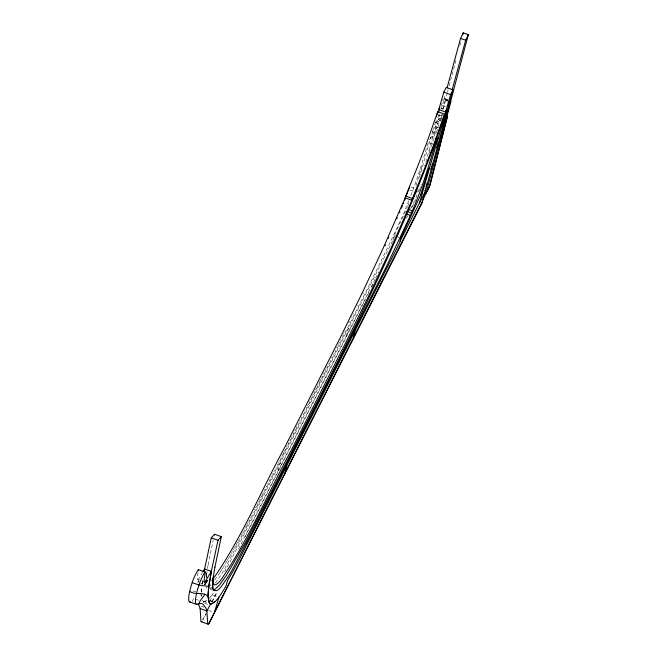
<?xml version="1.0" encoding="UTF-8"?>
<svg xmlns="http://www.w3.org/2000/svg" width="657" height="657" viewBox="0 0 657 657"><rect width="100%" height="100%" fill="white"/><g stroke="black" fill="none" stroke-linecap="round" stroke-linejoin="round"><path stroke-width="0.49" stroke-dasharray="3.29 2.46" d="M201.305 592.203L201.773 586.331M206.298 577.56L206.577 574.982M206.306 577.454L206.405 576.534M206.429 577.478A69.946 8.13 -70.6 0 1 206.487 576.23L206.47 575.918M206.512 575.589L206.783 573.323A69.847 8.122 -70.6 0 0 206.561 575.327A65.109 7.564 -70.6 0 0 206.487 576.23M206.618 574.67L206.692 574.029M202.044 584.098L202.192 583.022A152.859 17.764 -70.6 0 1 202.512 580.796M202.093 583.736L202.57 580.402M197.913 582.176L198.389 580.829M198.102 572.633L197.814 574.292A35.93 4.18 -70.6 0 0 197.617 575.581L197.56 575.992A43.025 5.001 -70.6 0 0 197.379 577.848L197.355 579.203A13.879 1.61 -70.6 0 0 198.036 579.663M208.146 564.765L213.213 540.226M406.855 208.524L407.143 207.242M393.05 240.06L394.077 235.617L406.428 209.427M278.272 470.584L279.997 463.399L282.896 464.425M346.526 335.653L348.21 328.648L351.109 329.666M440.855 120.412L442.35 114.499L440.814 120.453M447.844 99.872L444.436 98.673L444.033 100.234A11.407 1.322 -70.6 0 1 443.779 101.153A6.742 0.78 -70.6 0 1 443.245 102.919L443.04 103.535A3.983 0.46 -70.6 0 1 442.309 105.334L441.258 109.177M440.806 118.999L439.098 118.4L438.441 120.896A14.692 1.708 -70.6 0 1 438.219 121.685M436.626 132.287L441.34 114.499M442.646 109.555L445.265 99.675L447.557 100.036M447.335 92.711L445.512 99.577L447.212 100.176M447.598 91.725L448.115 89.763M449.158 85.837L456.459 58.366M459.851 45.604L461.148 40.701M443.368 108.807L445.857 99.437M418.698 191.926L419.495 189.019A6.899 0.805 -70.6 0 0 419.667 188.649M429.259 153.204L430.869 147.299A4.402 0.509 -70.6 0 0 431.148 146.651M438.203 121.709A6.307 0.731 -70.6 0 1 436.412 127.015L432.996 140.976A18.93 2.201 -70.6 0 1 432.626 142.298L432.314 143.357A4.903 0.567 -70.6 0 1 431.879 144.737L431.805 144.959A4.402 0.509 -70.6 0 1 431.345 146.183M440.962 120.551L438.408 119.648L439.96 113.94M448.936 101.572L443.828 99.774L445.175 94.822M415.175 200.993L415.594 199.457M416.053 197.782L418.287 189.602M425.793 162.098L439.213 112.971M441.085 106.097L442.966 99.215M421.227 184.083L421.063 184.658M436.223 133.478L432.355 132.114L433.423 128.378M419.33 177.497L430.869 137.264L434.737 138.627M429.571 139.818L431.435 136.139L432.979 130.891L436.848 132.246M435.64 121.783L434.376 126.095L438.244 127.458M210.215 601.451L212.203 594.733A125.2 14.553 -70.6 0 0 214.067 592.064M415.938 185.906L421.613 167.297L422.853 165.153L424.792 165.835M203.465 602.871L203.933 601.475A112.281 13.05 -70.6 0 0 205.222 601.229L206.889 600.301M420.127 187.565L420.398 186.826A5.346 0.624 -70.6 0 0 420.488 186.555M192.148 601.525L194.62 596.852M407.562 206.331L409.656 201.806M363.001 293.745L363.346 293.014M357.121 305.998L357.465 305.283M352.99 314.531L353.335 313.816M348.883 323.006L349.565 321.593M351.618 317.364L351.963 316.649M343.422 334.183L343.767 333.485M344.785 331.407L345.122 330.709M340.712 339.694L341.049 339.012M342.404 336.253L342.749 335.563M339.028 343.11L339.365 342.428M338.355 344.465L338.692 343.792M336.68 347.84L337.008 347.167M335.004 351.191L335.341 350.518M333.337 354.509L333.674 353.844M330.028 361.087L330.356 360.438M331.678 357.81L332.015 357.153M432.355 132.114L432.979 130.891M296.364 427.551L297.03 426.245M298.015 424.291L298.344 423.634M299.666 421.022L299.994 420.373M301.317 417.762L301.645 417.113M302.967 414.501L303.296 413.853M275.915 467.907L276.244 467.258M277.566 464.663L277.895 464.014M278.552 462.709L278.88 462.06M279.209 461.411L279.537 460.762M280.202 459.465L280.531 458.808M280.859 458.159L281.188 457.51M281.845 456.213L282.182 455.564M282.51 454.907L282.839 454.258M283.167 453.609L283.824 452.303M284.153 451.655L284.489 451.006M284.818 450.357L285.475 449.051M286.468 447.097L287.125 445.799M288.111 443.845L288.776 442.539M289.762 440.584L290.427 439.287M291.412 437.332L292.078 436.026M293.063 434.072L293.728 432.766M294.714 430.811L295.379 429.506M304.618 411.241L304.947 410.592M306.269 407.981L306.597 407.332M307.262 406.026L307.591 405.377M307.919 404.72L308.248 404.071M308.913 402.766L309.242 402.117M309.57 401.46L309.899 400.811M310.564 399.505L310.892 398.856M311.221 398.208L311.549 397.551M312.215 396.253L312.543 395.604M312.872 394.947L313.2 394.299M313.857 392.993L314.194 392.344M314.522 391.695L314.851 391.046M315.508 389.741L315.836 389.092M316.165 388.443L316.502 387.794M317.159 386.488L317.487 385.84M317.816 385.191L318.144 384.542M318.809 383.236L319.138 382.588M319.466 381.939L319.795 381.29M320.123 380.641L320.788 379.335M321.774 377.389L322.431 376.083M323.425 374.129L324.082 372.831M325.075 370.877L325.732 369.579M326.718 367.624L327.383 366.319M328.369 364.364L328.705 363.707M274.265 471.151L274.601 470.502M393.814 237.842L395.67 234.179M392.59 240.971L237.349 547.651A289.573 33.655 -70.6 0 1 228.693 564.306A210.527 24.473 -70.6 0 1 224.612 571.656M238.631 548.948L375.163 279.044M375.623 278.125L378.793 271.85M410.715 208.754L415.339 199.605M211.825 601.878L216.909 591.834M202.75 619.765L206.323 612.726M212.301 601.779L217.401 591.711M245.192 536.81L365.612 298.902M367.468 295.239L369.784 290.665M371.632 287.002L373.028 284.259M406.371 218.379L407.767 215.636M411.931 207.398L413.787 203.736M266.044 487.354L266.701 486.057M267.686 484.119L268.343 482.821M269.329 480.875L269.986 479.585M270.98 477.639L271.637 476.341M272.622 474.395L273.279 473.097M261.765 495.748L261.116 497.037M262.094 495.099L262.422 494.458M262.751 493.809L263.408 492.52M264.393 490.582L265.05 489.293M258.817 501.537L259.145 500.889M259.474 500.248L259.802 499.607M260.459 498.318L260.788 497.678M257.183 504.74L257.511 504.1M257.831 503.459L258.16 502.819M256.197 506.662L256.526 506.021M255.548 507.935L255.869 507.294M254.563 509.848L254.891 509.216M252.937 513.027L253.257 512.394M251.311 516.18L251.631 515.556M250.333 518.069L250.662 517.437M248.724 521.19L249.364 519.942M247.114 524.278L247.755 523.046M246.465 525.51L246.786 524.894M246.145 526.117L245.513 527.341M244.872 528.548L245.192 527.949M243.919 530.363L244.232 529.764M206.282 613.646L202.841 620.036M242.967 532.162L243.279 531.562M242.334 533.344L242.647 532.753M242.022 533.944L241.39 535.118M240.758 536.293L241.078 535.71M239.509 538.625L238.885 539.775M238.269 540.925L238.581 540.35M237.645 542.058L235.806 545.433M235.502 545.992L234.886 547.092M438.408 119.648L439.098 118.4M234.582 547.642L233.974 548.743M443.828 99.774L444.436 98.673M233.375 549.827L233.67 549.285M232.471 551.437L232.767 550.903M231.568 553.03L231.872 552.504M231.272 553.555L230.681 554.607M230.09 555.641L230.385 555.124M229.794 556.159L229.203 557.185M202.652 572.329L198.628 578.891A21.18 2.464 -70.6 0 1 198.069 579.581M228.907 557.694L228.324 558.705M228.036 559.206L227.453 560.199M227.166 560.692L225.729 563.131M225.162 564.084L225.441 563.607M224.308 565.496L224.595 565.028M224.029 565.964L223.47 566.892M223.191 567.344L221.803 569.586M221.532 570.03L220.177 572.165M219.914 572.584L214.363 580.616M198.43 580.755L199.424 579.359M197.971 582.291L198.972 580.878M215.348 583.071L221.409 574.267A143.834 16.721 -70.6 0 0 223.922 570.153A151.997 17.665 -70.6 0 0 225.088 568.133L244.404 531.661L367.813 288.004L388.854 245.127L405.024 210.741L405.566 208.474A80.934 9.403 -70.6 0 0 408.769 200.705M211.012 584.681L210.183 585.568M209.304 598.396L212.203 594.733L218.009 596.778M206.947 600.26L205.28 601.212M192.895 591.07L195.843 591.349M445.265 99.675L447.819 100.57M442.301 105.375L445.709 106.574M440.707 108.101L445.545 109.801M438.342 114.967L442.218 116.33M435.895 120.921L439.763 122.284M435.156 122.374L439.024 123.738M436.412 126.965L438.12 127.565M433.694 127.442L437.562 128.805M431.435 136.139L434.343 137.165M433.119 144.08L428.282 142.38A219.569 25.524 -70.6 0 1 426.927 146.938M410.839 186.974L414.707 188.345M410.099 190.095L413.976 191.45M396.015 236.298L398.914 237.317M200.82 583.35L202.758 584.032M209.829 588.27L211.759 588.951M210.421 589.46L212.351 590.142M200.024 594.667L201.954 595.349M210.454 600.695L212.383 601.377M210.371 600.925L212.31 601.607M203.613 601.385L207.801 602.839M195.301 599.127L199.17 600.49M204.434 603.208L208.302 604.571M201.034 606.099L203.941 607.117M208.63 610.427L212.498 611.79M201.691 596.983L201.354 594.618A97.852 11.374 -70.6 0 0 201.403 595.185L201.691 596.999M206.668 574.111A123.869 14.397 -70.6 0 1 207.045 571.385M207.497 568.477A123.869 14.397 -70.6 0 1 208.154 564.733M206.963 588.097A83.817 9.74 -70.6 0 1 206.372 587.12M210.174 588.13A149.032 17.32 -70.6 0 0 210.33 588.056A126.111 14.659 -70.6 0 0 210.659 587.884A114.244 13.28 -70.6 0 0 211.718 587.136M410.822 195.548A80.934 9.403 -70.6 0 0 412.58 191.023A49.842 5.79 -70.6 0 0 418.961 172.684A109.333 12.705 -70.6 0 0 423.289 158.978A219.569 25.524 -70.6 0 0 426.656 147.858M205.23 601.36A112.372 13.058 -70.6 0 1 202.627 600.375A112.602 13.091 -70.6 0 0 203.908 601.557M211.037 580.944A89.163 10.364 -70.6 0 0 211.234 580.772A97.523 11.333 -70.6 0 0 211.825 580.197M441.989 115.402A7.572 0.879 -70.6 0 1 441.939 115.016M201.297 592.072A116.199 13.501 -70.6 0 1 201.748 586.594"/><path stroke-width="0.99" d="M213.18 578.924L212.745 584.081A85.377 9.921 -70.6 0 0 212.712 584.829L212.737 587.038A76.992 8.952 -70.6 0 0 212.778 587.604L212.786 587.736A51.689 6.012 -70.6 0 0 213.024 588.869A54.424 6.324 -70.6 0 0 213.468 589.518L213.697 589.633A64.608 7.506 -70.6 0 0 214.231 589.641L214.379 589.608A93.754 10.898 -70.6 0 0 215.011 589.321L219.528 585.042L226.419 575.376L245.973 541.582L335.801 365.44C372.642 292.094 407.726 217.648 435.895 140.483A182.309 21.188 -70.6 0 0 443.13 119.172L444.584 114.063L437.808 111.682A18.7 2.176 -70.6 0 0 437.004 113.71L428.044 139.144A55.853 6.488 -70.6 0 1 426.344 143.899L417.507 166.812A225.302 26.19 -70.6 0 1 409.336 186.892L405.172 197.888L411.947 200.27L412.259 199.539M412.883 198.061L391.005 248.215L370.482 292.242L346.058 341.993L291.585 449.602C268.138 492.586 249.299 538.494 221.508 579.047A147.447 17.139 -70.6 0 1 221.031 579.679A124.493 14.47 -70.6 0 1 219.66 581.404A111.641 12.976 -70.6 0 1 218.806 582.365A97.523 11.333 -70.6 0 1 218.001 583.161A89.163 10.364 -70.6 0 1 217.442 583.63L217.262 583.761A141.559 16.45 -70.6 0 1 216.736 584.114L216.235 584.41A130.981 15.226 -70.6 0 1 215.751 584.664L215.439 584.779A85.763 9.97 -70.6 0 1 214.864 584.87A77.805 9.042 -70.6 0 1 214.609 584.845A82.207 9.551 -70.6 0 1 214.264 584.689A77.345 8.993 -70.6 0 1 213.706 583.991A74.216 8.623 -70.6 0 1 213.385 583.005A70.948 8.245 -70.6 0 1 213.238 581.938L213.213 581.634A69.231 8.048 -70.6 0 1 213.188 580.616A64.961 7.547 -70.6 0 1 213.197 579.868A69.946 8.13 -70.6 0 1 213.262 578.62L213.246 578.3M213.353 577.363L213.016 580.427A125.955 14.643 -70.6 0 0 212.786 583.17A96.103 11.169 -70.6 0 0 212.712 586.627A84.531 9.822 -70.6 0 0 213.016 589.099A83.817 9.74 -70.6 0 0 213.837 590.569L216.629 590.635A149.032 17.32 -70.6 0 0 217.106 590.438A126.111 14.659 -70.6 0 0 217.434 590.265A114.244 13.28 -70.6 0 0 221.425 586.331A150.371 17.476 -70.6 0 0 221.885 585.757L228.184 576.649A143.834 16.721 -70.6 0 0 230.697 572.534A151.997 17.665 -70.6 0 0 231.864 570.522L251.828 532.761L386.341 266.734L410.411 215.365L406.543 214.001M213.279 577.971L213.558 575.713A69.847 8.122 -70.6 0 0 213.336 577.708A65.109 7.564 -70.6 0 0 213.262 578.62M213.385 577.051L213.459 576.411M208.729 587.177L208.072 596.039L209.123 602.009A112.602 13.091 -70.6 0 0 210.675 603.939M208.688 587.481L208.959 585.412A152.859 17.764 -70.6 0 1 209.279 583.178L211.349 571.36L204.582 568.97L203.07 571.598M208.795 586.652L211.702 569.545L218.025 540.276L221.31 536.646L214.543 534.256L211.258 537.894L204.286 570.506M204.68 584.566L207.177 580.353M207.242 580.459L206.783 581.782M214.913 567.147L221.302 536.662M204.319 570.301L204.582 568.97M214.371 535.028L214.535 534.281M415.906 192.131L416.637 189.027L416.259 189.947M285.039 472.974L286.764 465.788M353.294 338.035L354.977 331.029M410.411 215.365L410.182 216.309L412.341 210.856A80.934 9.403 -70.6 0 0 419.347 193.404A49.842 5.79 -70.6 0 0 425.736 175.066A109.333 12.705 -70.6 0 0 430.056 161.367A219.569 25.524 -70.6 0 0 435.049 144.762L438.211 138.52L446.514 110.138L445.561 112.019L438.794 109.637L443.795 92.161L446.185 87.43L452.952 89.812L421.942 203.374L208.992 623.436A10.241 1.191 -70.6 0 1 208.647 623.895L422.574 201.075M447.458 116.297L430.064 185.241L426.007 193.38L450.382 101.474L450.965 101.235L447.491 114.359A7.572 0.879 -70.6 0 0 447.097 117.201L447.458 116.297L429.226 187.056L422.344 200.656M432.372 163.749L432.207 164.373A10.06 1.166 -70.6 0 1 432.01 165.112M443.713 122.095L444.206 120.198M462.717 34.813L463.234 32.85L468.342 34.649L450.62 101.375M449.207 101.778L449.142 102.032A11.407 1.322 -70.6 0 1 449.084 102.262M426.656 184.683L427.034 183.278M438.235 142.273L438.104 142.774A18.93 2.201 -70.6 0 1 437.899 143.53M447.064 87.898L460.557 38.41L463.234 32.85M452.172 89.697L465.665 40.208L468.342 34.649M426.467 185.381L426.097 186.719M411.947 200.27L416.111 189.273A225.302 26.19 -70.6 0 0 424.282 169.194L433.111 146.281A55.853 6.488 -70.6 0 0 434.811 141.534L443.779 116.092A18.7 2.176 -70.6 0 1 444.584 114.063M419.577 202.775L437.636 139.654L435.706 138.972M436.355 116.782L437.808 111.682M445.561 112.019L450.562 94.542L452.952 89.812M438.465 112.101L439.747 107.756L438.794 109.637M214.428 612.472L218.978 597.123A125.2 14.553 -70.6 0 0 226.065 585.798L227.527 580.558A210.527 24.473 -70.6 0 0 235.461 566.687A289.573 33.655 -70.6 0 0 244.125 550.032L399.817 242.441L400.844 237.998L420.611 195.137L428.38 169.687L429.629 167.535M437.505 144.901L437.431 145.156A4.903 0.567 -70.6 0 1 437.242 145.755M210.7 603.865L206.881 611.002L200.098 608.538A185.077 21.509 -70.6 0 0 199.128 605.811L198.085 604.079M204.582 594.15L203.892 596.03L200.139 600.835L198.923 603.906M409.549 187.401L408.613 189.684M415.881 190.867L416.324 189.783M415.692 191.31L414.362 194.513M415.503 191.778L416.012 190.546M407.972 191.22L408.35 190.308M415.068 192.821L415.38 192.066M407.217 193.035L407.595 192.131M407.356 192.69L407.668 191.943M404.843 200.122L405.221 199.219M414.132 195.08L413.196 197.314M413.984 195.416L414.444 194.324M406.083 195.737L406.461 194.842M406.42 194.932L407.044 193.437M403.332 203.727L403.71 202.832M412.851 198.118L413.228 197.223M413.508 196.574L413.82 195.827M405.172 197.888L406.108 195.671M402.207 206.413L402.585 205.518M405.328 197.519L383.146 248.239L363.025 291.281L339.283 339.612L284.81 447.22C261.371 490.204 242.532 536.112 214.74 576.657A147.447 17.139 -70.6 0 1 214.264 577.298A124.493 14.47 -70.6 0 1 213.114 578.76M401.452 208.187L401.829 207.3M399.579 212.605L399.949 211.726M396.959 218.715L397.329 217.845M388.427 238.294L388.796 237.456M385.125 245.751L385.495 244.93M400.121 241.127L425.054 191.992M211.349 571.36L205.403 581.281A21.18 2.464 -70.6 0 1 204.836 581.962M218.978 597.123L216.071 600.777L212.055 603.594M420.611 195.137L422.574 192.23M204.738 584.673L206.741 581.847M198.332 569.668L197.691 570.588A33.096 3.843 -70.6 0 0 196.829 572.05A39.1 4.542 -70.6 0 0 195.917 573.742L194.702 576.156A8.401 0.977 -70.6 0 0 192.189 582.57L191.384 585.067A11.079 1.289 -70.6 0 0 190.604 587.728L190.234 589.157A23.931 2.784 -70.6 0 0 189.832 590.865L189.38 592.992A32.76 3.811 -70.6 0 0 188.953 595.308L188.888 595.702A18.371 2.135 -70.6 0 0 188.805 596.334L188.658 599.726A38.747 4.5 -70.6 0 0 188.789 600.827L189.454 601.878L196.542 604.358L200.919 603.405A270.421 31.429 -70.6 0 1 203.686 605.048L205.896 608.201A185.077 21.509 -70.6 0 1 206.865 610.92L207.735 623.789A13.813 1.61 -70.6 0 0 207.801 623.961L208.359 624.125A9.781 1.133 -70.6 0 0 208.606 623.936M205.099 572.05L204.467 572.97A33.096 3.843 -70.6 0 0 203.604 574.44A39.1 4.542 -70.6 0 0 202.685 576.123L201.469 578.538A8.401 0.977 -70.6 0 0 198.956 584.952L198.151 587.448A11.079 1.289 -70.6 0 0 197.371 590.109L197.001 591.538A23.931 2.784 -70.6 0 0 196.599 593.246L196.147 595.373A32.76 3.811 -70.6 0 0 195.72 597.689L195.663 598.084A18.371 2.135 -70.6 0 0 195.581 598.716L195.425 602.116A38.747 4.5 -70.6 0 0 195.556 603.208L196.377 604.325M215.291 601.426L211.997 603.619A112.281 13.05 -70.6 0 1 210.7 603.865M201.592 621.736L201.034 621.571A13.813 1.61 -70.6 0 1 200.96 621.407L200.114 608.62M190.473 601.952L189.61 601.935M208.811 586.487L198.94 585.009L192.164 582.628M460.557 38.41L465.665 40.208M443.795 92.161L450.562 94.542M436.273 137.847L438.211 138.52M405.681 196.073L412.448 198.463M408.473 209.493L412.341 210.856M406.962 211.423L411.791 213.131M211.258 537.894L218.025 540.276M198.406 569.627L205.173 572.017M189.717 591.374C195.318 595.48 202.882 591.407 208.08 596.162L208.097 596.671A97.852 11.374 -70.6 0 0 208.17 597.566L208.417 599.135M201.173 621.694L207.949 624.084M209.123 602.017L208.655 600.326M208.606 600.096L208.466 599.381M205.222 572.083L205.239 572.214A7.096 0.821 -70.6 0 1 205.239 572.337A11.875 1.38 -70.6 0 1 205.156 573.249L204.582 576.682A35.93 4.18 -70.6 0 0 204.384 577.971L204.335 578.382A43.025 5.001 -70.6 0 0 204.146 580.238L204.122 581.585M198.447 569.701L198.463 569.833A7.096 0.821 -70.6 0 1 198.463 569.947A11.875 1.38 -70.6 0 1 198.414 570.605M208.064 595.398L208.08 596.162M213.443 576.493A123.869 14.397 -70.6 0 1 214.929 567.122M212.006 603.742A112.372 13.058 -70.6 0 1 209.107 602.067M424.882 190.226A6.899 0.805 -70.6 0 1 424.726 190.563M425.629 188.263A5.346 0.624 -70.6 0 1 425.514 188.625M430.926 168.479A4.64 0.542 -70.6 0 1 430.655 169.136M431.583 166.574A5.199 0.608 -70.6 0 1 431.394 167.174M436.913 146.766A4.402 0.509 -70.6 0 1 436.585 147.644M443.319 123.508A6.307 0.731 -70.6 0 1 443.155 124.083M442.826 125.159A6.307 0.731 -70.6 0 1 442.506 126.152M443.409 123.188A14.692 1.708 -70.6 0 1 443.327 123.483M447.844 106.13A3.983 0.46 -70.6 0 1 447.746 106.385M448.739 103.469A6.742 0.78 -70.6 0 1 448.394 104.586M202.003 621.35A10.241 1.191 -70.6 0 1 201.871 621.514L201.839 621.555A9.781 1.133 -70.6 0 1 201.592 621.736M208.031 595.472A116.199 13.501 -70.6 0 1 208.712 587.415M204.812 582.053A13.879 1.61 -70.6 0 1 204.113 581.617"/></g></svg>
